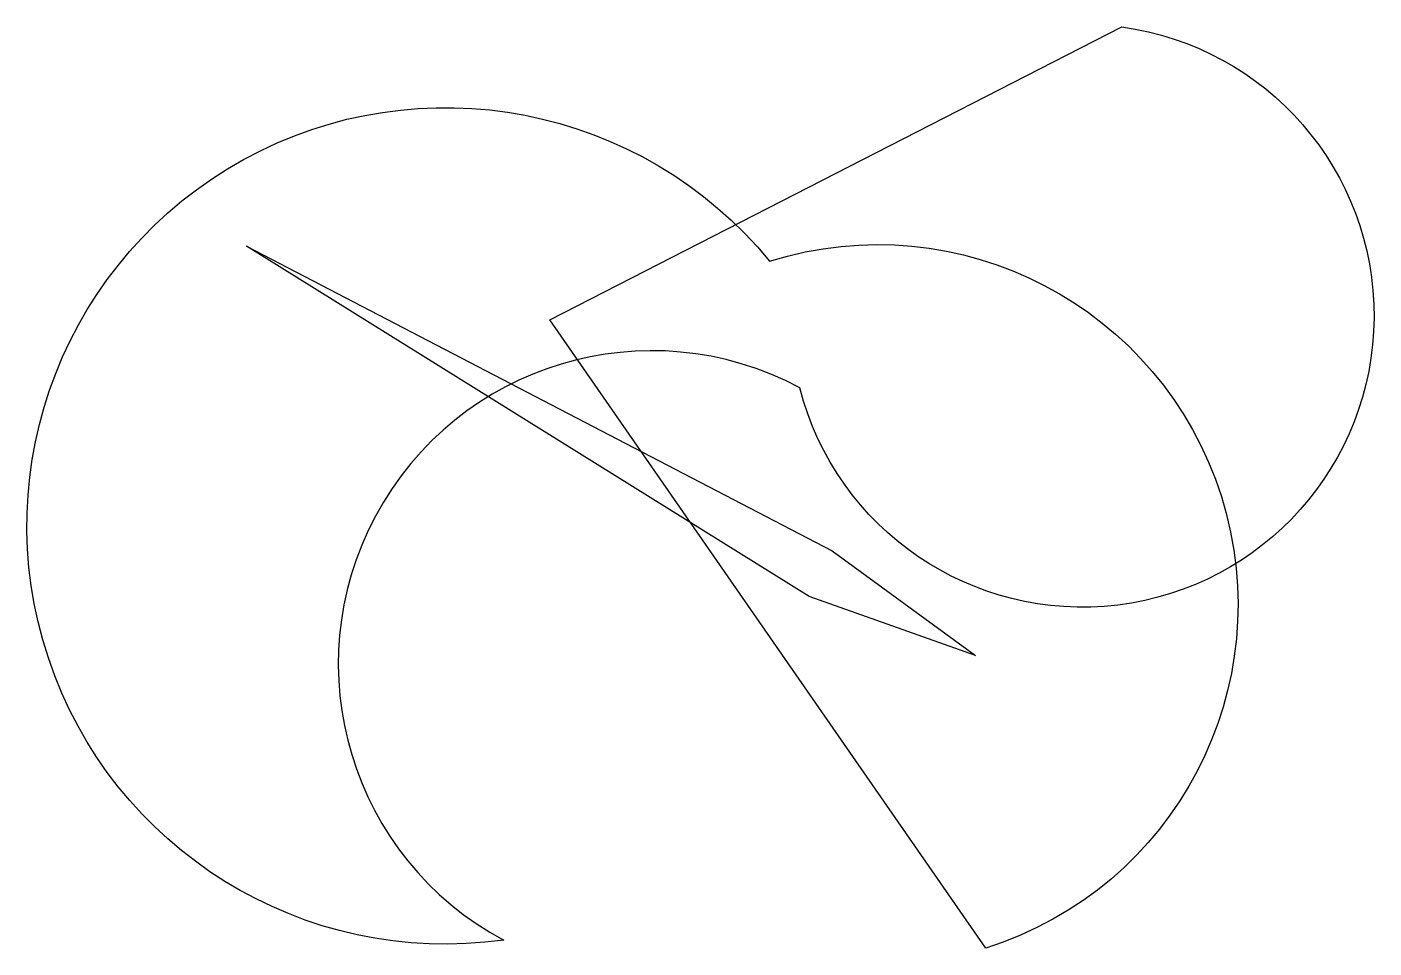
# Model space of a CAD drawing. Header units: inches. Extents: x -366 to 348, y -222 to 267.
import ezdxf

# ---------------------------------------------------------------- set-up
doc = ezdxf.new("R2010")
doc.units = ezdxf.units.IN

msp = doc.modelspace()

# ---------------------------------------------------------------- linework, layer by layer
at = {"elevation": -245.61}
msp.add_lwpolyline([(-113.36, -218.04, -1.710272), (27.66, 142.2, -1), (142.29, -222.27), (-88.9, 111.09, 0), (214.38, 266.54, -1.878921), (43.68, 74.98, 1)], format="xyb", close=True, dxfattribs=at)
msp.add_3dface([(136.92, -66.94, 141.02), (48.57, -35.69, 203.02), (-249.73, 150.13, -282.13), (60.77, -11.43, -161.87)])

doc.saveas('drawing.dxf')
